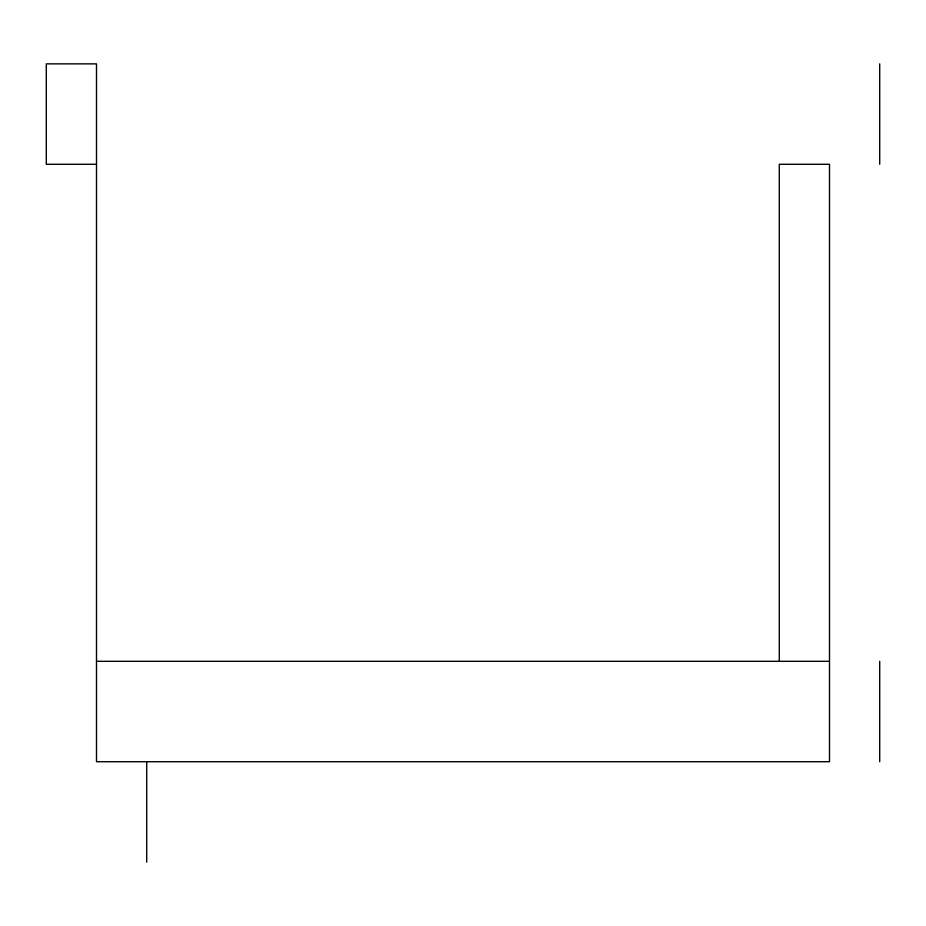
<?xml version="1.0" encoding="UTF-8"?>
<svg xmlns="http://www.w3.org/2000/svg" width="926" height="926" viewBox="0 0 926 926"><rect width="100%" height="100%" fill="white"/><g stroke="black" fill="none" stroke-linecap="round" stroke-linejoin="round"><path stroke-width="1.39" d="M96.501 164.284L46.3 164.284L46.3 63.871L96.501 63.871L96.501 761.716L829.499 761.716L829.499 164.284L779.287 164.284L779.287 661.314M96.501 661.314L829.499 661.314M879.7 63.871L879.7 164.284M879.7 661.314L879.7 761.716M146.713 761.716L146.713 862.129"/></g></svg>
